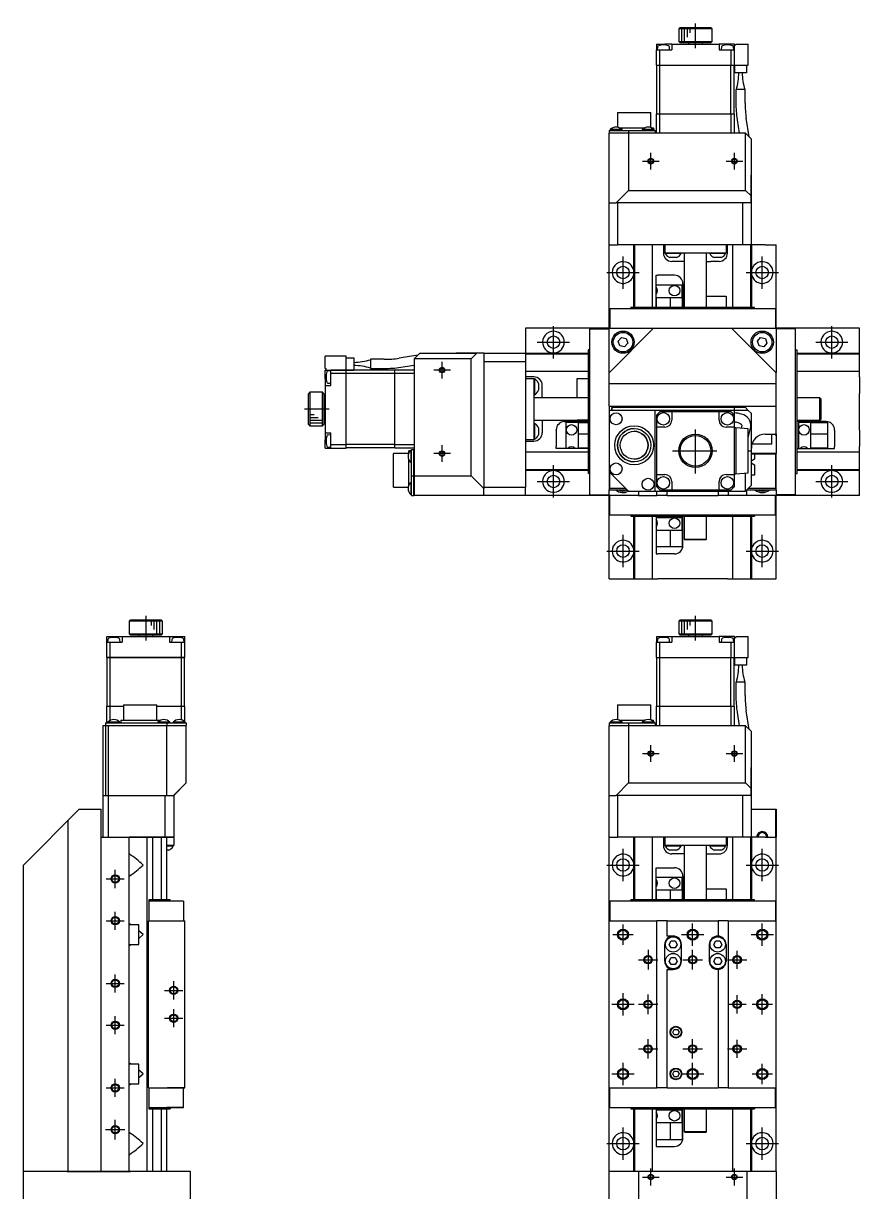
# Model space of a CAD drawing. Extents: x -1 to 838, y -8 to 704.
# Drawn here: x 108 to 408.4, y 284.5 to 704 of the extents above; entities that cross this region are included whole.
import ezdxf

# ---------------------------------------------------------------- set-up
doc = ezdxf.new("R2010")
doc.units = 0
doc.header["$LTSCALE"] = 0.5
doc.linetypes.add('CENTER', pattern=[50.8, 31.75, -6.35, 6.35, -6.35])
for name, color, linetype in [('MSM_CENTER', 1, 'CENTER'), ('MSM_CONTINUOUS', 7, 'CONTINUOUS'), ('MSM_NARROW', 5, 'CONTINUOUS')]:
    doc.layers.add(name, color=color, linetype=linetype)

msp = doc.modelspace()

# ---------------------------------------------------------------- linework, layer by layer
at = {"layer": 'MSM_CENTER'}
for p, q in [((349.43, 695.05), (349.43, 703.95)), ((330.43, 654.5), (336.43, 654.5)), ((333.43, 651.5), (333.43, 657.5)), ((360.43, 654.5), (366.43, 654.5)), ((363.43, 651.5), (363.43, 657.5)), ((323.43, 608.7), (323.43, 620.3)), ((373.43, 608.7), (373.43, 620.3)), ((317.63, 614.5), (329.23, 614.5)), ((367.63, 614.5), (379.23, 614.5)), ((298.43, 583.7), (298.43, 595.3)), ((398.43, 583.7), (398.43, 595.3)), ((292.63, 589.5), (304.23, 589.5)), ((392.63, 589.5), (404.23, 589.5)), ((261.43, 579.5), (255.43, 579.5)), ((258.43, 576.5), (258.43, 582.5)), ((217.88, 565.5), (208.98, 565.5)), ((349.43, 542.3), (349.43, 558.7)), ((261.43, 549.5), (255.43, 549.5)), ((258.43, 546.5), (258.43, 552.5)), ((341.23, 550.5), (357.63, 550.5)), ((298.43, 533.7), (298.43, 545.3)), ((398.43, 533.7), (398.43, 545.3)), ((292.63, 539.5), (304.23, 539.5)), ((392.63, 539.5), (404.23, 539.5)), ((323.43, 508.7), (323.43, 520.3)), ((373.43, 508.7), (373.43, 520.3)), ((317.63, 514.5), (329.23, 514.5)), ((367.63, 514.5), (379.23, 514.5)), ((152, 491.25), (152, 482.35)), ((349.43, 482.35), (349.43, 491.25)), ((333.43, 438.8), (333.43, 444.8)), ((363.43, 438.8), (363.43, 444.8)), ((330.43, 441.8), (336.43, 441.8)), ((360.43, 441.8), (366.43, 441.8)), ((323.43, 396), (323.43, 407.6)), ((373.43, 396), (373.43, 407.6)), ((141, 393.55), (141, 400.05)), ((317.63, 401.8), (329.23, 401.8)), ((367.63, 401.8), (379.23, 401.8)), ((137.75, 396.8), (144.25, 396.8)), ((137.75, 381.8), (144.25, 381.8)), ((141, 378.55), (141, 385.05)), ((323.43, 373.15), (323.43, 380.45)), ((348.43, 372.8), (348.43, 380.8)), ((373.43, 372.8), (373.43, 380.8)), ((319.78, 376.8), (327.08, 376.8)), ((344.43, 376.8), (352.43, 376.8)), ((369.43, 376.8), (377.43, 376.8)), ((332.43, 371.3), (332.43, 364.3)), ((348.43, 364.3), (348.43, 371.3)), ((364.43, 364.55), (364.43, 371.05)), ((328.93, 367.8), (335.93, 367.8)), ((344.93, 367.8), (351.93, 367.8)), ((360.93, 367.8), (367.93, 367.8)), ((141, 356.05), (141, 362.55)), ((137.75, 359.3), (144.25, 359.3)), ((158.75, 356.8), (165.25, 356.8)), ((162, 353.55), (162, 360.05)), ((323.43, 347.8), (323.43, 355.8)), ((332.43, 348.3), (332.43, 355.3)), ((364.43, 348.55), (364.43, 355.05)), ((373.43, 348.15), (373.43, 355.45)), ((162, 343.55), (162, 350.05)), ((319.43, 351.8), (327.43, 351.8)), ((328.93, 351.8), (335.93, 351.8)), ((361.18, 351.8), (367.68, 351.8)), ((369.78, 351.8), (377.08, 351.8)), ((137.75, 344.3), (144.25, 344.3)), ((141, 341.05), (141, 347.55)), ((158.75, 346.8), (165.25, 346.8)), ((328.93, 335.8), (335.93, 335.8)), ((332.43, 332.3), (332.43, 339.3)), ((344.93, 335.8), (351.93, 335.8)), ((348.43, 332.3), (348.43, 339.3)), ((360.93, 335.8), (367.93, 335.8)), ((364.43, 332.55), (364.43, 339.05)), ((323.43, 322.8), (323.43, 330.8)), ((348.43, 322.8), (348.43, 330.8)), ((373.43, 323.15), (373.43, 330.45)), ((141, 318.55), (141, 325.05)), ((319.43, 326.8), (327.43, 326.8)), ((344.43, 326.8), (352.43, 326.8)), ((369.78, 326.8), (377.08, 326.8)), ((137.75, 321.8), (144.25, 321.8)), ((137.5, 306.8), (144.5, 306.8)), ((141, 303.3), (141, 310.3)), ((323.43, 296), (323.43, 307.6)), ((373.43, 296), (373.43, 307.6)), ((317.63, 301.8), (329.23, 301.8)), ((367.63, 301.8), (379.23, 301.8)), ((330.43, 289.8), (336.43, 289.8)), ((333.43, 286.8), (333.43, 292.8)), ((360.43, 289.8), (366.43, 289.8)), ((363.43, 286.8), (363.43, 292.8))]:
    msp.add_line(p, q, dxfattribs=at)
at = {"layer": 'MSM_CONTINUOUS'}
for p, q in [((343.93, 702.5), (343.43, 702)), ((355.43, 702), (343.43, 702)), ((343.43, 702), (343.43, 697.5)), ((343.93, 702.5), (354.93, 702.5)), ((355.43, 702), (354.93, 702.5)), ((355.43, 697.5), (355.43, 702)), ((335.43, 696.5), (335.43, 694.5)), ((335.43, 696.5), (338.43, 696.5)), ((340.93, 696.5), (338.43, 696.5)), ((340.93, 696.5), (340.93, 694.5)), ((340.93, 696.5), (357.93, 696.5)), ((343.43, 697.5), (355.43, 697.5)), ((343.43, 697.5), (343.93, 697)), ((354.93, 697), (343.93, 697)), ((346.93, 697), (346.93, 696.5)), ((351.93, 696.5), (351.93, 697)), ((354.93, 697), (355.43, 697.5)), ((357.93, 696.5), (357.93, 694.5)), ((363.43, 696.5), (357.93, 696.5)), ((363.43, 689), (363.43, 696.5)), ((363.93, 696.5), (363.93, 696.2)), ((363.93, 696.5), (368.43, 696.5)), ((368.43, 689), (368.43, 696.5)), ((368.43, 689), (368.43, 696.5)), ((335.43, 689), (335.43, 694.5)), ((335.43, 694.5), (336.63, 694.5)), ((335.77, 695.49), (335.68, 694.5)), ((336.63, 689), (336.63, 694.5)), ((336.63, 694.5), (340.93, 694.5)), ((340.18, 694.5), (340.09, 695.49)), ((357.93, 694.5), (363.43, 694.5)), ((358.77, 695.49), (358.68, 694.5)), ((362.23, 689), (362.23, 694.5)), ((363.18, 694.5), (363.09, 695.49)), ((363.43, 696.2), (363.93, 696.2)), ((363.43, 689), (363.43, 694.5)), ((335.43, 689), (336.63, 689)), ((335.53, 671.5), (335.53, 689)), ((336.63, 689), (362.23, 689)), ((336.67, 671.5), (336.67, 689)), ((362.19, 671.5), (362.19, 689)), ((362.23, 689), (368.43, 689)), ((363.33, 671.5), (363.33, 689)), ((363.33, 671.5), (363.33, 689)), ((363.43, 689), (363.43, 686.2)), ((367.83, 689), (367.83, 686.2)), ((367.83, 686.2), (363.43, 686.2)), ((367.28, 680.2), (363.98, 680.2)), ((363.98, 680.2), (363.98, 675.34)), ((367.28, 675.34), (367.28, 680.2)), ((321.43, 672), (333.43, 672)), ((321.43, 672), (321.43, 666.66)), ((333.43, 666.53), (333.43, 672)), ((335.43, 664.5), (335.43, 671.5)), ((335.43, 671.5), (336.63, 671.5)), ((336.63, 664.5), (336.63, 671.5)), ((336.63, 671.5), (362.23, 671.5)), ((362.23, 664.5), (362.23, 671.5)), ((362.23, 671.5), (363.43, 671.5)), ((363.43, 664.6), (363.43, 671.5)), ((363.43, 664.6), (363.43, 671.5)), ((364.41, 669.37), (365.18, 664.5)), ((368.72, 663.21), (367.67, 669.89)), ((318.43, 665.5), (318.43, 664.6)), ((318.43, 665.5), (334.93, 665.5)), ((318.53, 664.5), (318.43, 664.6)), ((318.43, 664.6), (334.93, 664.6)), ((318.43, 639.6), (318.43, 664.5)), ((325.43, 664.5), (318.43, 664.5)), ((323.08, 665.8), (318.78, 665.8)), ((318.78, 665.8), (318.78, 665.5)), ((322.01, 666.5), (331.35, 666.5)), ((323.08, 665.5), (323.08, 665.8)), ((325.43, 665.5), (325.43, 664.6)), ((325.47, 664.5), (325.43, 664.6)), ((325.43, 664.5), (325.43, 644)), ((367.43, 664.5), (325.43, 664.5)), ((334.58, 665.8), (330.28, 665.8)), ((330.28, 665.8), (330.28, 665.5)), ((333.51, 666.5), (334.43, 666.5)), ((334.43, 665.94), (334.43, 666.5)), ((334.58, 665.5), (334.58, 665.8)), ((334.83, 664.5), (334.93, 664.6)), ((334.93, 665.5), (334.93, 664.6)), ((363.33, 664.5), (363.43, 664.6)), ((367.43, 644), (367.43, 664.5)), ((367.43, 664.5), (369.43, 662.5)), ((369.43, 662.5), (369.43, 642)), ((369.43, 662.5), (369.43, 649.5)), ((369.43, 639.6), (369.43, 649.5)), ((320.93, 639.5), (325.43, 644)), ((325.43, 644), (367.43, 644)), ((367.43, 644), (369.43, 642)), ((369.43, 642), (369.43, 639.6)), ((318.43, 639.6), (318.53, 639.5)), ((318.43, 624.5), (318.43, 639.5)), ((318.43, 639.5), (320.93, 639.5)), ((348.71, 639.5), (320.93, 639.5)), ((321.43, 639.5), (321.43, 624.5)), ((348.71, 639.5), (321.43, 639.5)), ((369.33, 639.5), (348.71, 639.5)), ((366.43, 639.5), (348.71, 639.5)), ((366.43, 624.5), (366.43, 639.5)), ((369.33, 639.5), (369.43, 639.6)), ((369.43, 639.5), (369.43, 624.5)), ((318.43, 594.5), (318.43, 624.5)), ((318.43, 624.5), (321.43, 624.5)), ((366.43, 624.5), (321.43, 624.5)), ((327.33, 602), (327.33, 624.5)), ((327.63, 602), (327.63, 624.5)), ((333.98, 602), (333.98, 624.5)), ((337.93, 624.5), (337.93, 621.5)), ((338.43, 624.4), (338.43, 624.5)), ((338.43, 624.4), (338.43, 621.5)), ((360.43, 621.5), (338.43, 621.5)), ((338.58, 621.5), (338.58, 621.3)), ((344.28, 621.3), (338.58, 621.3)), ((344.28, 621.3), (344.28, 621.5)), ((345.43, 621.5), (345.43, 602)), ((353.43, 602), (353.43, 621.5)), ((354.58, 621.5), (354.58, 621.3)), ((360.28, 621.3), (354.58, 621.3)), ((360.28, 621.3), (360.28, 621.5)), ((360.43, 624.5), (360.43, 624.4)), ((360.43, 624.4), (360.43, 621.5)), ((360.93, 621.5), (360.93, 624.5)), ((362.88, 602), (362.88, 624.5)), ((374.53, 624.5), (366.43, 624.5)), ((369.23, 624.5), (369.23, 602)), ((369.53, 624.5), (369.53, 602)), ((374.53, 624.5), (378.43, 624.5)), ((378.43, 594.5), (378.43, 624.5)), ((342.65, 619.85), (340.21, 619.85)), ((345.43, 618.5), (340.93, 618.5)), ((353.43, 618.5), (355.02, 618.5)), ((357.93, 618.5), (355.02, 618.5)), ((358.65, 619.85), (356.21, 619.85)), ((335.3, 613.5), (335.93, 613.5)), ((335.3, 602), (335.3, 613.5)), ((341.93, 613.5), (335.93, 613.5)), ((344.63, 610), (335.3, 610)), ((344.63, 605.5), (344.63, 610)), ((344.93, 610.5), (344.93, 602)), ((335.43, 605.5), (335.3, 605.5)), ((335.43, 605.5), (340.43, 605.5)), ((335.43, 602), (335.43, 605.5)), ((340.43, 605.5), (344.63, 605.5)), ((340.43, 602), (340.43, 605.5)), ((344.63, 605.5), (344.63, 602)), ((345.43, 602), (345.43, 606)), ((353.43, 606), (360.43, 606)), ((360.43, 606), (360.43, 602)), ((318.63, 601.5), (318.63, 594.5)), ((378.23, 601.5), (318.63, 601.5)), ((326.23, 601.5), (326.23, 602)), ((370.63, 602), (326.23, 602)), ((370.63, 601.5), (370.63, 602)), ((378.23, 601.5), (378.23, 594.5)), ((288.43, 594.5), (288.43, 582.5)), ((318.43, 594.5), (288.43, 594.5)), ((311.43, 594.3), (311.43, 534.7)), ((311.43, 594.3), (318.43, 594.3)), ((318.43, 578.5), (334.43, 594.5)), ((318.43, 594.5), (334.43, 594.5)), ((318.43, 578.7), (318.43, 594.5)), ((334.43, 594.5), (362.43, 594.5)), ((362.43, 594.5), (378.43, 578.5)), ((362.43, 594.5), (378.43, 594.5)), ((378.43, 594.5), (378.43, 578.6)), ((408.43, 594.5), (378.43, 594.5)), ((385.43, 594.3), (378.43, 594.3)), ((385.43, 534.7), (385.43, 594.3)), ((408.43, 577), (408.43, 594.5)), ((321.73, 589.83), (322.87, 591.14)), ((322.29, 588.2), (321.73, 589.83)), ((323.99, 587.86), (322.29, 588.2)), ((322.87, 591.14), (324.57, 590.81)), ((325.13, 589.17), (323.99, 587.86)), ((324.57, 590.81), (325.13, 589.17)), ((371.73, 589.83), (372.87, 591.14)), ((372.29, 588.2), (371.73, 589.83)), ((373.99, 587.86), (372.29, 588.2)), ((372.87, 591.14), (374.57, 590.81)), ((375.13, 589.17), (373.99, 587.86)), ((374.57, 590.81), (375.13, 589.17)), ((223.93, 584.5), (216.43, 584.5)), ((216.43, 580), (216.43, 584.5)), ((223.93, 584.5), (216.43, 584.5)), ((223.93, 578.3), (223.93, 584.5)), ((223.93, 583.9), (226.73, 583.9)), ((226.73, 583.9), (226.73, 579.5)), ((232.73, 583.35), (232.73, 580.05)), ((237.59, 583.35), (232.73, 583.35)), ((249.72, 584.8), (243.05, 583.74)), ((250.43, 585.5), (248.43, 583.5)), ((268.93, 583.5), (248.43, 583.5)), ((248.43, 583.5), (248.43, 541.5)), ((250.43, 585.5), (270.93, 585.5)), ((250.43, 585.5), (263.43, 585.5)), ((273.43, 585.5), (263.43, 585.5)), ((268.93, 583.5), (270.93, 585.5)), ((268.93, 541.5), (268.93, 583.5)), ((273.43, 585.5), (273.43, 564.79)), ((273.43, 585.5), (288.43, 585.5)), ((288.43, 585.6), (310.93, 585.6)), ((288.43, 585.3), (310.93, 585.3)), ((310.93, 586.7), (310.93, 542.3)), ((311.43, 586.7), (310.93, 586.7)), ((385.43, 586.7), (385.93, 586.7)), ((385.93, 542.3), (385.93, 586.7)), ((385.93, 585.6), (408.43, 585.6)), ((385.93, 585.3), (408.43, 585.3)), ((216.43, 580), (216.73, 580)), ((216.43, 579.5), (226.73, 579.5)), ((216.43, 579.5), (218.43, 579.5)), ((216.43, 576.5), (216.43, 579.5)), ((216.73, 579.5), (216.73, 580)), ((218.43, 579.25), (217.44, 579.17)), ((218.43, 578.3), (218.43, 579.5)), ((223.93, 579.5), (218.43, 579.5)), ((241.43, 579.4), (223.93, 579.4)), ((232.73, 580.05), (237.59, 580.05)), ((241.43, 578.3), (241.43, 579.5)), ((248.33, 579.5), (241.43, 579.5)), ((243.56, 580.48), (248.43, 581.25)), ((248.43, 579.4), (248.33, 579.5)), ((273.43, 582.5), (273.43, 564.79)), ((288.43, 582.5), (273.43, 582.5)), ((288.43, 582.5), (288.43, 537.5)), ((310.93, 578.95), (288.43, 578.95)), ((408.43, 578.95), (385.93, 578.95)), ((216.43, 576.5), (216.43, 574)), ((217.44, 574.84), (218.43, 574.75)), ((223.93, 578.3), (218.43, 578.3)), ((218.43, 574), (218.43, 578.3)), ((223.93, 552.7), (223.93, 578.3)), ((241.43, 578.26), (223.93, 578.26)), ((248.43, 578.3), (241.43, 578.3)), ((241.43, 552.7), (241.43, 578.3)), ((291.43, 577), (288.43, 577)), ((288.43, 576.5), (291.43, 576.5)), ((291.43, 576.5), (291.43, 554.5)), ((291.63, 576.35), (291.43, 576.35)), ((291.63, 576.35), (291.63, 570.65)), ((293.08, 574.72), (293.08, 572.28)), ((306.93, 576.5), (310.93, 576.5)), ((306.93, 569.5), (306.93, 576.5)), ((318.43, 578.7), (318.53, 578.7)), ((318.43, 566.5), (318.43, 578.7)), ((318.53, 578.7), (318.53, 578.6)), ((378.43, 578.6), (378.33, 578.6)), ((378.43, 566.5), (378.43, 578.6)), ((408.43, 577), (408.43, 571.09)), ((210.93, 571.5), (210.43, 571)), ((210.43, 560), (210.43, 571)), ((215.43, 571.5), (210.93, 571.5)), ((210.93, 571.5), (210.93, 559.5)), ((215.93, 571), (215.43, 571.5)), ((215.43, 559.5), (215.43, 571.5)), ((215.93, 571), (215.93, 560)), ((216.43, 574), (218.43, 574)), ((216.43, 574), (216.43, 554.5)), ((291.43, 570.65), (291.63, 570.65)), ((294.43, 569.5), (294.43, 574)), ((378.43, 574.5), (318.43, 574.5)), ((408.43, 557.91), (408.43, 571.09)), ((216.43, 568), (215.93, 568)), ((310.93, 569.5), (291.43, 569.5)), ((318.43, 566.6), (318.53, 566.5)), ((318.53, 566.5), (318.43, 566.5)), ((318.43, 566.5), (318.43, 565)), ((318.43, 566.5), (318.43, 565)), ((318.53, 566.5), (378.33, 566.5)), ((330.43, 566.2), (330.43, 566.5)), ((366.43, 566.2), (330.43, 566.2)), ((366.43, 566.5), (366.43, 566.2)), ((366.43, 566.5), (366.43, 566.2)), ((378.33, 566.5), (378.43, 566.6)), ((378.43, 566.5), (378.33, 566.5)), ((378.43, 556.5), (378.43, 566.5)), ((394.13, 569.5), (385.93, 569.5)), ((394.13, 561.5), (394.13, 569.5)), ((394.43, 569.2), (394.13, 569.5)), ((394.43, 569.2), (394.43, 561.8)), ((215.93, 563), (216.43, 563)), ((273.43, 564.79), (273.43, 537)), ((273.43, 564.79), (273.43, 537.5)), ((368.43, 565), (318.43, 565)), ((318.43, 565), (318.43, 543)), ((319.43, 566), (319.43, 565)), ((367.43, 566), (319.43, 566)), ((319.43, 565), (319.43, 566)), ((319.43, 565.1), (363.43, 565.1)), ((334.93, 536), (334.93, 565)), ((336.63, 564.5), (335.43, 563.3)), ((335.43, 563.3), (335.43, 537.7)), ((362.23, 564.5), (336.63, 564.5)), ((340.93, 564.5), (340.93, 561.5)), ((357.93, 561.5), (357.93, 564.5)), ((363.43, 563.3), (362.23, 564.5)), ((363.43, 565.1), (363.33, 565)), ((363.43, 565.1), (363.43, 566)), ((363.43, 563.3), (363.43, 565)), ((363.43, 537.7), (363.43, 563.3)), ((368.43, 565), (367.43, 566)), ((369.43, 564), (368.43, 565)), ((369.43, 564), (369.43, 538)), ((210.43, 560), (210.93, 559.5)), ((210.93, 559.5), (215.43, 559.5)), ((215.43, 559.5), (215.93, 560)), ((291.43, 561.5), (310.93, 561.5)), ((291.63, 560.35), (291.43, 560.35)), ((291.63, 560.35), (291.63, 554.65)), ((293.08, 558.72), (293.08, 556.28)), ((294.43, 561.5), (294.43, 557)), ((299.43, 557.91), (299.43, 558)), ((299.43, 557.91), (299.43, 552)), ((302.43, 561), (310.93, 561)), ((307.43, 560.7), (302.93, 560.7)), ((302.93, 560.7), (302.93, 551.38)), ((310.93, 561.5), (306.93, 561.5)), ((307.43, 556.5), (307.43, 560.7)), ((307.43, 560.7), (310.93, 560.7)), ((338.43, 559), (335.43, 559)), ((335.43, 559), (335.43, 542)), ((363.43, 559), (360.43, 559)), ((363.93, 558.72), (363.43, 558.75)), ((363.93, 558.72), (363.93, 542.29)), ((368.43, 558.4), (363.93, 558.72)), ((366.08, 559.71), (365.82, 558.59)), ((365.96, 559.87), (366.04, 559.77)), ((366.04, 559.77), (366.08, 559.69)), ((368.43, 555.24), (369.3, 558.96)), ((368.43, 542.6), (368.43, 558.4)), ((385.93, 561.5), (394.13, 561.5)), ((396.43, 561), (385.93, 561)), ((390.93, 560.7), (386.43, 560.7)), ((386.43, 560.7), (386.43, 551.38)), ((390.93, 560.7), (396.93, 560.7)), ((390.93, 556.5), (390.93, 560.7)), ((394.13, 561.5), (394.43, 561.8)), ((396.93, 560.7), (396.93, 556.5)), ((399.43, 557.91), (399.43, 558)), ((399.43, 557.91), (399.43, 552)), ((408.43, 557.91), (408.43, 552)), ((216.43, 557), (218.43, 557)), ((216.43, 551.5), (216.43, 554.5)), ((218.43, 556.25), (217.44, 556.17)), ((218.43, 552.7), (218.43, 557)), ((291.43, 554.5), (288.43, 554.5)), ((288.43, 554), (291.43, 554)), ((291.43, 554.65), (291.63, 554.65)), ((307.43, 551.5), (307.43, 556.5)), ((310.93, 556.5), (307.43, 556.5)), ((374.53, 556.5), (378.43, 556.5)), ((376.93, 553), (376.93, 556.5)), ((378.33, 556), (378.33, 556.5)), ((378.43, 556), (378.33, 556)), ((378.43, 556.5), (378.43, 549.5)), ((396.93, 556.5), (390.93, 556.5)), ((390.93, 551.5), (390.93, 556.5)), ((396.93, 556.5), (396.93, 551.5)), ((216.43, 551.5), (223.93, 551.5)), ((217.44, 551.84), (218.43, 551.75)), ((218.43, 551.5), (218.43, 552.7)), ((223.93, 552.7), (218.43, 552.7)), ((241.43, 552.74), (223.93, 552.74)), ((223.93, 551.5), (223.93, 552.7)), ((241.43, 551.6), (223.93, 551.6)), ((240.93, 537.5), (240.93, 549.5)), ((246.4, 549.5), (240.93, 549.5)), ((241.43, 551.5), (241.43, 552.7)), ((248.43, 552.7), (241.43, 552.7)), ((248.43, 551.5), (241.43, 551.5)), ((246.43, 549.58), (246.43, 550.5)), ((246.99, 550.5), (246.43, 550.5)), ((247.43, 550.65), (247.14, 550.65)), ((247.14, 550.65), (247.14, 546.35)), ((247.43, 534.5), (247.43, 551)), ((247.43, 551), (248.33, 551)), ((248.33, 534.5), (248.33, 551)), ((248.33, 551), (248.43, 550.9)), ((310.93, 550.06), (288.43, 550.06)), ((299.43, 551.38), (299.43, 552)), ((310.93, 551.38), (299.43, 551.38)), ((307.43, 551.5), (307.43, 551.38)), ((310.93, 551.5), (307.43, 551.5)), ((368.43, 550.5), (369.43, 550.5)), ((369.53, 550), (369.43, 550)), ((369.53, 550), (369.53, 551.5)), ((378.43, 549.5), (369.83, 549.5)), ((369.83, 549.5), (369.83, 549.4)), ((369.83, 549.5), (369.83, 549.4)), ((369.93, 553.46), (369.93, 553)), ((369.93, 553), (376.93, 553)), ((378.43, 536.5), (378.43, 549.5)), ((385.93, 551.38), (399.43, 551.38)), ((408.43, 550.06), (385.93, 550.06)), ((396.93, 551.5), (390.93, 551.5)), ((390.93, 551.5), (390.93, 551.38)), ((396.93, 551.38), (396.93, 551.5)), ((399.43, 551.38), (399.43, 552)), ((408.43, 534.5), (408.43, 552)), ((246.43, 538.08), (246.43, 547.43)), ((247.14, 546.35), (247.43, 546.35)), ((369.43, 549.4), (378.23, 549.4)), ((370.63, 547.53), (369.44, 546.84)), ((369.44, 546.17), (370.63, 545.48)), ((370.63, 549.4), (370.63, 547.53)), ((370.63, 545.48), (370.63, 541.8)), ((378.23, 549.4), (378.23, 537)), ((247.43, 541.5), (248.33, 541.5)), ((248.43, 541.54), (248.33, 541.5)), ((248.43, 541.5), (248.43, 534.5)), ((248.43, 541.5), (268.93, 541.5)), ((273.43, 537), (268.93, 541.5)), ((310.93, 543.7), (288.43, 543.7)), ((310.93, 543.4), (288.43, 543.4)), ((311.43, 542.3), (310.93, 542.3)), ((318.43, 543), (325.43, 536)), ((318.43, 543), (318.43, 542)), ((318.43, 543), (318.43, 536.5)), ((318.63, 537), (318.63, 542.8)), ((335.43, 542), (338.43, 542)), ((335.43, 542), (335.43, 537.7)), ((360.43, 542), (363.43, 542)), ((363.43, 542.25), (363.93, 542.29)), ((363.93, 542.29), (368.43, 542.6)), ((367.43, 536), (367.43, 542.53)), ((370.63, 541.8), (369.43, 541.8)), ((385.43, 542.3), (385.93, 542.3)), ((408.43, 543.7), (385.93, 543.7)), ((408.43, 543.4), (385.93, 543.4)), ((240.93, 537.5), (246.27, 537.5)), ((247.43, 539.15), (247.14, 539.15)), ((247.14, 539.15), (247.14, 534.85)), ((273.43, 537.5), (288.43, 537.5)), ((273.43, 534.5), (273.43, 537)), ((288.43, 534.5), (288.43, 537.5)), ((318.43, 539), (318.43, 536.5)), ((324.43, 537), (318.63, 537)), ((335.43, 537.7), (336.63, 536.5)), ((335.43, 537.7), (336.63, 536.5)), ((340.93, 539.5), (340.93, 536.5)), ((357.93, 536.5), (357.93, 539.5)), ((362.23, 536.5), (363.43, 537.7)), ((369.43, 538), (367.43, 536)), ((378.23, 537), (368.43, 537)), ((247.14, 534.85), (247.43, 534.85)), ((247.43, 534.5), (248.33, 534.5)), ((248.43, 534.6), (248.33, 534.5)), ((273.43, 534.5), (248.43, 534.5)), ((288.43, 534.5), (273.43, 534.5)), ((318.43, 534.5), (288.43, 534.5)), ((311.43, 534.7), (318.43, 534.7)), ((318.43, 536.5), (324.93, 536.5)), ((318.43, 534.5), (318.43, 536.5)), ((328.93, 534.5), (318.43, 534.5)), ((318.43, 504.5), (318.43, 534.5)), ((318.63, 527.5), (318.63, 534.5)), ((325.43, 536), (367.43, 536)), ((328.93, 536), (328.93, 534.5)), ((328.93, 534.5), (335.63, 534.5)), ((335.63, 534.5), (335.63, 536)), ((339.23, 534.5), (335.63, 534.5)), ((336.63, 536.5), (362.23, 536.5)), ((339.23, 534.5), (339.23, 536)), ((339.23, 534.5), (357.63, 534.5)), ((357.63, 536), (357.63, 534.5)), ((367.93, 534.5), (357.63, 534.5)), ((361.23, 536), (361.23, 534.5)), ((367.93, 536), (367.43, 536)), ((367.93, 536.5), (378.43, 536.5)), ((367.93, 534.5), (367.93, 536)), ((378.43, 534.5), (367.93, 534.5)), ((378.23, 527.5), (378.23, 534.5)), ((378.43, 536.5), (378.43, 534.5)), ((385.43, 534.7), (378.43, 534.7)), ((378.43, 504.5), (378.43, 534.5)), ((408.43, 534.5), (378.43, 534.5)), ((318.63, 527.5), (378.23, 527.5)), ((326.23, 527.5), (326.23, 527)), ((326.23, 527), (370.63, 527)), ((327.33, 504.5), (327.33, 527)), ((327.63, 504.5), (327.63, 527)), ((333.98, 504.5), (333.98, 527)), ((335.3, 527), (335.3, 513.5)), ((344.63, 526.5), (335.3, 526.5)), ((344.63, 522), (344.63, 526.5)), ((344.93, 516.5), (344.93, 527)), ((345.43, 527), (345.43, 518.8)), ((353.43, 518.8), (353.43, 527)), ((362.88, 504.5), (362.88, 527)), ((369.23, 527), (369.23, 504.5)), ((369.53, 527), (369.53, 504.5)), ((370.63, 527.5), (370.63, 527)), ((335.43, 522), (335.3, 522)), ((335.43, 516), (335.43, 522)), ((335.43, 522), (340.43, 522)), ((340.43, 516), (340.43, 522)), ((340.43, 522), (344.63, 522)), ((344.63, 522), (344.63, 516)), ((335.3, 516), (335.43, 516)), ((340.43, 516), (335.43, 516)), ((344.63, 516), (340.43, 516)), ((345.43, 518.8), (353.43, 518.8)), ((345.43, 518.8), (345.73, 518.5)), ((353.13, 518.5), (345.73, 518.5)), ((353.13, 518.5), (353.43, 518.8)), ((335.3, 513.5), (335.93, 513.5)), ((341.93, 513.5), (335.93, 513.5)), ((318.43, 504.5), (333.98, 504.5)), ((333.98, 504.5), (335.93, 504.5)), ((355.02, 504.5), (335.93, 504.5)), ((360.93, 504.5), (355.02, 504.5)), ((360.93, 504.5), (374.53, 504.5)), ((374.53, 504.5), (378.43, 504.5)), ((146.5, 489.8), (146, 489.3)), ((146, 489.3), (146, 484.8)), ((158, 489.3), (146, 489.3)), ((146.5, 489.8), (157.5, 489.8)), ((158, 489.3), (157.5, 489.8)), ((158, 484.8), (158, 489.3)), ((343.93, 489.8), (343.43, 489.3)), ((355.43, 489.3), (343.43, 489.3)), ((343.43, 489.3), (343.43, 484.8)), ((343.93, 489.8), (354.93, 489.8)), ((355.43, 489.3), (354.93, 489.8)), ((355.43, 484.8), (355.43, 489.3)), ((138, 483.8), (166, 483.8)), ((138, 476.3), (138, 483.8)), ((138.34, 482.78), (138.25, 481.8)), ((142.75, 481.8), (142.66, 482.78)), ((143.5, 483.8), (143.5, 481.8)), ((146, 484.8), (146.5, 484.3)), ((146, 484.8), (158, 484.8)), ((157.5, 484.3), (146.5, 484.3)), ((149.5, 484.3), (149.5, 483.8)), ((154.5, 483.8), (154.5, 484.3)), ((157.5, 484.3), (158, 484.8)), ((160.5, 483.8), (160.5, 481.8)), ((161.34, 482.78), (161.25, 481.8)), ((165.75, 481.8), (165.66, 482.78)), ((166, 476.3), (166, 483.8)), ((335.43, 483.8), (340.93, 483.8)), ((335.43, 483.8), (335.43, 481.8)), ((335.77, 482.78), (335.68, 481.8)), ((340.18, 481.8), (340.09, 482.78)), ((340.93, 483.8), (357.93, 483.8)), ((340.93, 483.8), (340.93, 481.8)), ((343.43, 484.8), (355.43, 484.8)), ((343.43, 484.8), (343.93, 484.3)), ((354.93, 484.3), (343.93, 484.3)), ((346.93, 484.3), (346.93, 483.8)), ((351.93, 483.8), (351.93, 484.3)), ((354.93, 484.3), (355.43, 484.8)), ((363.43, 483.8), (357.93, 483.8)), ((357.93, 483.8), (357.93, 481.8)), ((358.77, 482.78), (358.68, 481.8)), ((363.18, 481.8), (363.09, 482.78)), ((363.43, 476.3), (363.43, 483.8)), ((363.43, 483.5), (363.93, 483.5)), ((363.93, 483.8), (368.43, 483.8)), ((363.93, 483.8), (363.93, 483.5)), ((368.43, 476.3), (368.43, 483.8)), ((368.43, 476.3), (368.43, 483.8)), ((138, 481.8), (143.5, 481.8)), ((139.2, 476.3), (139.2, 481.8)), ((160.5, 481.8), (166, 481.8)), ((164.8, 476.3), (164.8, 481.8)), ((335.43, 481.8), (340.93, 481.8)), ((335.43, 476.3), (335.43, 481.8)), ((336.63, 476.3), (336.63, 481.8)), ((357.93, 481.8), (363.43, 481.8)), ((362.23, 476.3), (362.23, 481.8)), ((363.43, 476.3), (363.43, 481.8)), ((166, 476.3), (138, 476.3)), ((138, 476.3), (166, 476.3)), ((138.1, 458.8), (138.1, 476.3)), ((139.24, 458.8), (139.24, 476.3)), ((164.76, 458.8), (164.76, 476.3)), ((165.9, 458.8), (165.9, 476.3)), ((335.43, 476.3), (336.63, 476.3)), ((335.53, 458.8), (335.53, 476.3)), ((336.63, 476.3), (362.23, 476.3)), ((336.67, 458.8), (336.67, 476.3)), ((362.19, 458.8), (362.19, 476.3)), ((362.23, 476.3), (368.43, 476.3)), ((363.33, 458.8), (363.33, 476.3)), ((363.33, 458.8), (363.33, 476.3)), ((363.43, 476.3), (363.43, 473.5)), ((367.83, 476.3), (367.83, 473.5)), ((367.83, 473.5), (363.43, 473.5)), ((367.28, 467.5), (363.98, 467.5)), ((363.98, 467.5), (363.98, 462.64)), ((367.28, 462.64), (367.28, 467.5)), ((138, 458.8), (144, 458.8)), ((138, 452.8), (138, 458.8)), ((139.2, 453.7), (139.2, 458.8)), ((144, 459.3), (156, 459.3)), ((144, 459.3), (144, 453.8)), ((156, 453.8), (156, 459.3)), ((156, 458.8), (166, 458.8)), ((164.8, 453.89), (164.8, 458.8)), ((166, 453.23), (166, 458.8)), ((321.43, 459.3), (333.43, 459.3)), ((321.43, 459.3), (321.43, 453.96)), ((333.43, 453.83), (333.43, 459.3)), ((335.43, 451.8), (335.43, 458.8)), ((335.43, 458.8), (336.63, 458.8)), ((336.63, 451.8), (336.63, 458.8)), ((336.63, 458.8), (362.23, 458.8)), ((362.23, 451.8), (362.23, 458.8)), ((362.23, 458.8), (363.43, 458.8)), ((363.43, 451.9), (363.43, 458.8)), ((363.43, 451.9), (363.43, 458.8)), ((368.72, 450.5), (367.67, 457.18)), ((138.35, 453.09), (138.35, 452.8)), ((142.65, 453.09), (138.35, 453.09)), ((142.65, 452.8), (142.65, 453.09)), ((143, 453.8), (157, 453.8)), ((143, 453.8), (143, 452.8)), ((156.35, 453.09), (156.35, 452.8)), ((160.65, 453.09), (156.35, 453.09)), ((157, 453.6), (157, 453.8)), ((160.65, 452.8), (160.65, 453.09)), ((161.85, 453.09), (161.85, 452.8)), ((166.15, 453.09), (161.85, 453.09)), ((166.15, 452.8), (166.15, 453.09)), ((320.93, 453.09), (318.78, 453.09)), ((318.78, 453.09), (318.78, 452.8)), ((323.08, 453.09), (320.93, 453.09)), ((322.01, 453.8), (331.35, 453.8)), ((323.08, 452.8), (323.08, 453.09)), ((334.58, 453.09), (330.28, 453.09)), ((330.28, 453.09), (330.28, 452.8)), ((333.51, 453.8), (334.43, 453.8)), ((334.43, 453.23), (334.43, 453.8)), ((334.58, 452.8), (334.58, 453.09)), ((364.41, 456.66), (365.18, 451.8)), ((137.4, 451.8), (136.5, 451.8)), ((136.5, 451.8), (136.5, 411.8)), ((137.4, 451.8), (137.5, 451.7)), ((137.5, 452.8), (166.5, 452.8)), ((137.5, 452.8), (137.5, 451.9)), ((137.5, 451.9), (137.6, 451.8)), ((137.5, 451.9), (166.5, 451.9)), ((137.5, 451.9), (137.6, 451.8)), ((166.5, 451.8), (137.5, 451.8)), ((137.5, 451.8), (137.5, 426.8)), ((138.5, 451.8), (138.5, 411.8)), ((159.46, 451.8), (159.5, 451.9)), ((159.5, 452.8), (159.5, 451.9)), ((159.5, 426.8), (159.5, 451.8)), ((166.4, 451.8), (166.5, 451.9)), ((166.4, 451.8), (166.5, 451.9)), ((166.5, 452.8), (166.5, 451.9)), ((166.5, 431.3), (166.5, 451.8)), ((318.43, 452.8), (325.43, 452.8)), ((318.43, 452.8), (318.43, 451.9)), ((318.43, 451.9), (325.43, 451.9)), ((318.53, 451.8), (318.43, 451.9)), ((318.43, 426.8), (318.43, 451.8)), ((325.43, 451.8), (318.43, 451.8)), ((325.43, 452.8), (334.93, 452.8)), ((325.43, 452.8), (325.43, 451.9)), ((325.43, 451.9), (334.93, 451.9)), ((325.47, 451.8), (325.43, 451.9)), ((367.43, 451.8), (325.43, 451.8)), ((325.43, 451.8), (325.43, 431.3)), ((334.93, 451.9), (334.83, 451.8)), ((334.93, 452.8), (334.93, 451.9)), ((363.43, 451.9), (363.33, 451.8)), ((367.43, 451.8), (369.43, 449.8)), ((367.43, 431.3), (367.43, 451.8)), ((369.43, 449.8), (369.43, 429.3)), ((369.43, 449.8), (369.43, 436.8)), ((369.43, 426.8), (369.43, 436.8)), ((162, 426.8), (166.5, 431.3)), ((166.5, 431.3), (162.1, 426.9)), ((320.93, 426.8), (325.43, 431.3)), ((325.43, 431.3), (367.43, 431.3)), ((367.43, 431.3), (369.43, 429.3)), ((369.43, 429.3), (369.43, 426.8)), ((136.5, 426.8), (162, 426.8)), ((159, 411.8), (159, 426.8)), ((162, 426.8), (162.1, 426.9)), ((162, 426.8), (162, 408.8)), ((318.43, 411.8), (318.43, 426.8)), ((318.43, 426.8), (320.93, 426.8)), ((348.71, 426.8), (320.93, 426.8)), ((348.71, 426.8), (321.43, 426.8)), ((321.43, 426.8), (321.43, 411.8)), ((369.43, 426.8), (348.71, 426.8)), ((366.43, 426.8), (348.71, 426.8)), ((366.43, 411.8), (366.43, 426.8)), ((369.43, 426.8), (369.43, 411.8)), ((128, 421.8), (108, 401.8)), ((128, 421.8), (136, 421.8)), ((135.9, 291.8), (135.9, 421.8)), ((136, 413.8), (136, 421.8)), ((136, 291.8), (136, 421.8)), ((369.43, 421.8), (378.43, 421.8)), ((378.33, 411.8), (378.33, 421.8)), ((378.43, 421.8), (378.43, 411.8)), ((124, 417.8), (124, 291.8)), ((136, 411.8), (162, 411.8)), ((146, 291.8), (146, 411.8)), ((161.9, 411.8), (146, 411.8)), ((152.5, 291.8), (152.5, 411.8)), ((154.46, 389.3), (154.46, 411.8)), ((156, 411.8), (162, 411.8)), ((157.54, 411.8), (157.54, 389.3)), ((159.5, 389.3), (159.5, 411.8)), ((318.43, 381.8), (318.43, 411.8)), ((318.43, 411.8), (321.43, 411.8)), ((366.43, 411.8), (321.43, 411.8)), ((327.33, 389.3), (327.33, 411.8)), ((327.63, 389.3), (327.63, 411.8)), ((333.98, 389.3), (333.98, 411.8)), ((337.93, 411.8), (337.93, 408.8)), ((338.43, 411.7), (338.43, 411.8)), ((338.43, 411.7), (338.43, 408.8)), ((360.43, 411.8), (360.43, 411.7)), ((360.43, 411.7), (360.43, 408.8)), ((360.93, 408.8), (360.93, 411.8)), ((362.88, 389.3), (362.88, 411.8)), ((369.53, 411.8), (366.43, 411.8)), ((369.23, 411.8), (369.23, 389.3)), ((374.53, 411.8), (369.53, 411.8)), ((369.53, 411.8), (369.53, 389.3)), ((374.53, 411.8), (378.43, 411.8)), ((378.43, 381.8), (378.43, 411.8)), ((159.5, 408.8), (162, 408.8)), ((162, 408.8), (159.5, 408.8)), ((161.85, 408.6), (159.5, 408.6)), ((160.22, 407.15), (159.5, 407.15)), ((161.85, 408.6), (161.85, 408.8)), ((360.43, 408.8), (338.43, 408.8)), ((338.58, 408.8), (338.58, 408.6)), ((344.28, 408.6), (338.58, 408.6)), ((342.65, 407.15), (340.21, 407.15)), ((344.28, 408.6), (344.28, 408.8)), ((345.43, 408.8), (345.43, 389.3)), ((353.43, 389.3), (353.43, 408.8)), ((354.58, 408.8), (354.58, 408.6)), ((360.28, 408.6), (354.58, 408.6)), ((358.65, 407.15), (356.21, 407.15)), ((360.28, 408.6), (360.28, 408.8)), ((146, 405.54), (146.12, 405.7)), ((345.43, 405.8), (340.93, 405.8)), ((353.43, 405.8), (357.93, 405.8)), ((108, 291.9), (108, 401.8)), ((335.3, 400.8), (341.93, 400.8)), ((335.3, 389.3), (335.3, 400.8)), ((146, 398.06), (146.12, 397.9)), ((344.63, 397.3), (335.3, 397.3)), ((344.63, 392.8), (344.63, 397.3)), ((344.93, 397.8), (344.93, 389.3)), ((344.63, 392.8), (335.3, 392.8)), ((335.43, 389.3), (335.43, 392.8)), ((340.43, 389.3), (340.43, 392.8)), ((344.63, 392.8), (344.63, 389.3)), ((345.43, 389.3), (345.43, 393.3)), ((353.43, 393.3), (360.43, 393.3)), ((360.43, 393.3), (360.43, 389.3)), ((153.1, 389.3), (153.1, 381.8)), ((160.7, 389.3), (153.1, 389.3)), ((165.5, 388.8), (153.1, 388.8)), ((154.98, 388.8), (154.98, 389.3)), ((157.02, 388.8), (157.02, 389.3)), ((160.7, 388.8), (160.7, 389.3)), ((165.5, 388.8), (165.5, 381.8)), ((378.23, 388.8), (318.63, 388.8)), ((318.63, 388.8), (318.63, 381.8)), ((370.63, 389.3), (326.23, 389.3)), ((326.23, 388.8), (326.23, 389.3)), ((370.63, 388.8), (370.63, 389.3)), ((378.23, 388.8), (378.23, 381.8)), ((153, 321.8), (153, 381.8)), ((153, 381.8), (166, 381.8)), ((166, 321.8), (166, 381.8)), ((318.43, 381.8), (335.63, 381.8)), ((318.43, 321.8), (318.43, 381.8)), ((335.63, 321.8), (335.63, 381.8)), ((339.23, 381.8), (335.63, 381.8)), ((339.23, 376.3), (339.23, 381.8)), ((339.23, 381.8), (357.63, 381.8)), ((357.63, 381.8), (357.63, 376.29)), ((361.23, 381.8), (357.63, 381.8)), ((361.23, 381.8), (378.43, 381.8)), ((361.23, 381.8), (361.23, 321.8)), ((378.43, 321.8), (378.43, 381.8)), ((146.12, 380.7), (146, 380.54)), ((149.5, 380.3), (146, 380.3)), ((146.87, 380.3), (146.12, 380.7)), ((149.5, 373.3), (149.5, 380.3)), ((151, 376.8), (149.5, 378.12)), ((146, 373.3), (149.5, 373.3)), ((146.12, 372.9), (146.87, 373.3)), ((149.5, 375.48), (151, 376.8)), ((338.43, 367.3), (338.43, 373.3)), ((341.43, 376.3), (339.23, 376.3)), ((339.99, 373.3), (340.71, 374.55)), ((340.71, 372.05), (339.99, 373.3)), ((340.71, 374.55), (342.15, 374.55)), ((342.15, 374.55), (342.87, 373.3)), ((342.87, 373.3), (342.15, 372.05)), ((344.43, 367.3), (344.43, 373.3)), ((354.43, 373.3), (354.43, 367.3)), ((355.99, 373.3), (356.71, 374.55)), ((356.71, 372.05), (355.99, 373.3)), ((356.71, 374.55), (358.15, 374.55)), ((358.15, 374.55), (358.87, 373.3)), ((358.87, 373.3), (358.15, 372.05)), ((360.43, 373.3), (360.43, 367.3)), ((146, 373.06), (146.12, 372.9)), ((342.15, 372.05), (340.71, 372.05)), ((358.15, 372.05), (356.71, 372.05)), ((339.99, 367.3), (340.71, 368.55)), ((340.71, 366.05), (339.99, 367.3)), ((340.71, 368.55), (342.15, 368.55)), ((342.15, 366.05), (340.71, 366.05)), ((342.15, 368.55), (342.87, 367.3)), ((342.87, 367.3), (342.15, 366.05)), ((355.99, 367.3), (356.71, 368.55)), ((356.71, 366.05), (355.99, 367.3)), ((356.71, 368.55), (358.15, 368.55)), ((358.15, 366.05), (356.71, 366.05)), ((358.15, 368.55), (358.87, 367.3)), ((358.87, 367.3), (358.15, 366.05)), ((339.23, 321.8), (339.23, 364.3)), ((339.23, 364.3), (341.43, 364.3)), ((357.63, 364.3), (357.63, 321.8)), ((341.27, 341.8), (341.85, 342.8)), ((341.85, 340.8), (341.27, 341.8)), ((341.85, 342.8), (343.01, 342.8)), ((343.01, 340.8), (341.85, 340.8)), ((343.01, 342.8), (343.58, 341.8)), ((343.58, 341.8), (343.01, 340.8)), ((146.12, 330.7), (146, 330.54)), ((149.5, 330.3), (146, 330.3)), ((146.87, 330.3), (146.12, 330.7)), ((149.5, 323.3), (149.5, 330.3)), ((151, 326.8), (149.5, 328.12)), ((341.27, 326.8), (341.85, 327.8)), ((341.85, 327.8), (343.01, 327.8)), ((343.01, 327.8), (343.58, 326.8)), ((146, 323.3), (149.5, 323.3)), ((146, 323.06), (146.12, 322.9)), ((146.12, 322.9), (146.87, 323.3)), ((149.5, 325.48), (151, 326.8)), ((341.85, 325.8), (341.27, 326.8)), ((343.01, 325.8), (341.85, 325.8)), ((343.58, 326.8), (343.01, 325.8)), ((153, 321.8), (166, 321.8)), ((153.1, 321.8), (153.1, 314.3)), ((166, 321.8), (159.8, 321.8)), ((165.5, 314.8), (165.5, 321.8)), ((165.65, 321.8), (166, 321.8)), ((166, 321.8), (165.65, 321.8)), ((318.43, 321.8), (335.63, 321.8)), ((318.43, 291.8), (318.43, 321.8)), ((318.63, 314.8), (318.63, 321.8)), ((339.23, 321.8), (335.63, 321.8)), ((339.23, 321.8), (357.63, 321.8)), ((361.23, 321.8), (357.63, 321.8)), ((361.23, 321.8), (378.43, 321.8)), ((378.23, 314.8), (378.23, 321.8)), ((378.43, 291.8), (378.43, 321.8)), ((153.1, 314.8), (165.5, 314.8)), ((154.98, 314.8), (154.98, 314.3)), ((157.02, 314.8), (157.02, 314.3)), ((165.5, 314.8), (159.5, 314.8)), ((160.7, 314.8), (160.7, 314.3)), ((318.63, 314.8), (378.23, 314.8)), ((326.23, 314.8), (326.23, 314.3)), ((370.63, 314.8), (370.63, 314.3)), ((153.1, 314.3), (160.7, 314.3)), ((154.46, 291.8), (154.46, 314.3)), ((157.54, 314.3), (157.54, 291.8)), ((159.5, 291.8), (159.5, 314.3)), ((160.7, 314.3), (159.5, 314.3)), ((326.23, 314.3), (370.63, 314.3)), ((327.33, 291.8), (327.33, 314.3)), ((327.63, 291.8), (327.63, 314.3)), ((333.98, 291.8), (333.98, 314.3)), ((335.3, 314.3), (335.3, 300.8)), ((344.63, 313.8), (335.3, 313.8)), ((344.63, 309.3), (344.63, 313.8)), ((344.93, 303.8), (344.93, 314.3)), ((345.43, 314.3), (345.43, 306.1)), ((353.43, 306.1), (353.43, 314.3)), ((362.88, 291.8), (362.88, 314.3)), ((369.23, 314.3), (369.23, 291.8)), ((369.53, 314.3), (369.53, 291.8)), ((344.63, 309.3), (335.3, 309.3)), ((335.43, 303.3), (335.43, 309.3)), ((340.43, 303.3), (340.43, 309.3)), ((344.63, 309.3), (344.63, 303.3)), ((146, 305.54), (146.12, 305.7)), ((335.3, 303.3), (344.63, 303.3)), ((345.43, 306.1), (353.43, 306.1)), ((345.43, 306.1), (345.73, 305.8)), ((353.13, 305.8), (345.73, 305.8)), ((353.13, 305.8), (353.43, 306.1)), ((146, 298.06), (146.12, 297.9)), ((335.3, 300.8), (341.93, 300.8)), ((108, 291.9), (108.1, 291.8)), ((168, 291.8), (108, 291.8)), ((108, 268.8), (108, 291.8)), ((123.8, 291.7), (123.8, 291.8)), ((146.5, 291.7), (123.8, 291.7)), ((146.5, 291.7), (146.5, 291.8)), ((168, 268.8), (168, 291.8)), ((378.43, 291.8), (318.43, 291.8)), ((318.43, 268.8), (318.43, 291.8)), ((328.93, 291.8), (328.93, 281.8)), ((367.93, 291.8), (367.93, 281.8)), ((378.43, 291.7), (378.43, 291.8)), ((378.43, 291.7), (378.43, 291.8)), ((378.43, 291.8), (378.43, 268.8)), ((378.43, 291.8), (378.43, 279.3))]:
    msp.add_line(p, q, dxfattribs=at)
for centre, radius in [((333.43, 654.5), 0.783), ((363.43, 654.5), 0.783), ((323.43, 614.5), 2.25), ((373.43, 614.5), 2.25), ((341.93, 608), 1.9), ((298.43, 589.5), 2.25), ((323.43, 589.5), 4), ((323.43, 589.5), 3.5), ((373.43, 589.5), 4), ((373.43, 589.5), 3.5), ((398.43, 589.5), 2.25), ((258.43, 579.5), 0.783), ((320.93, 562), 2.15), ((337.93, 562), 2.25), ((360.93, 562), 2.25), ((304.93, 558), 1.9), ((327.43, 552.5), 7), ((327.43, 552.5), 6), ((388.43, 558), 1.9), ((327.43, 552.5), 5), ((349.43, 550.5), 6), ((349.43, 550.5), 5.5), ((258.43, 549.5), 0.783), ((320.93, 544), 2.15), ((298.43, 539.5), 2.25), ((337.93, 539), 2.25), ((360.93, 539), 2.25), ((398.43, 539.5), 2.25), ((332.43, 538.5), 2.15), ((341.93, 524.5), 1.9), ((323.43, 514.5), 2.25), ((373.43, 514.5), 2.25), ((333.43, 441.8), 0.783), ((363.43, 441.8), 0.783), ((323.43, 401.8), 2.25), ((373.43, 401.8), 2.25), ((141, 396.8), 1.23), ((341.93, 395.3), 1.9), ((141, 381.8), 1.23), ((323.43, 376.8), 1.62), ((348.43, 376.8), 1.62), ((373.43, 376.8), 1.62), ((341.43, 373.3), 2.75), ((357.43, 373.3), 2.75), ((341.43, 367.3), 2.75), ((357.43, 367.3), 2.75), ((332.43, 367.8), 1.23), ((348.43, 367.8), 1.23), ((364.43, 367.8), 1.23), ((141, 359.3), 1.23), ((162, 356.8), 1.23), ((323.43, 351.8), 1.62), ((332.43, 351.8), 1.23), ((364.43, 351.8), 1.23), ((373.43, 351.8), 1.62), ((141, 344.3), 1.23), ((162, 346.8), 1.23), ((342.43, 341.8), 2.1), ((342.43, 341.8), 1.9), ((332.43, 335.8), 1.23), ((348.43, 335.8), 1.23), ((364.43, 335.8), 1.23), ((323.43, 326.8), 1.62), ((342.43, 326.8), 2.1), ((342.43, 326.8), 1.9), ((348.43, 326.8), 1.62), ((373.43, 326.8), 1.62), ((141, 321.8), 1.23), ((341.93, 311.8), 1.9), ((141, 306.8), 1.23), ((323.43, 301.8), 2.25), ((373.43, 301.8), 2.25), ((333.43, 289.8), 0.783), ((363.43, 289.8), 0.783)]:
    msp.add_circle(centre, radius, dxfattribs=at)
for centre, radius, start, end in [((336.26, 695.44), 0.5, 107.6292, 175), ((337.93, 690.2), 6, 72.3708, 107.6292), ((339.6, 695.44), 0.5, 5, 72.3708), ((359.26, 695.44), 0.5, 107.6292, 175), ((360.93, 690.2), 6, 72.3708, 107.6292), ((362.6, 695.44), 0.5, 5, 72.3708), ((338.19, 687.35), 26.91, 344.5953, 357.5566), ((394.77, 687.62), 28.62, 182.8322, 195.0159), ((403.18, 675.15), 39.2, 179.7177, 188.4755), ((402.94, 675.13), 35.66, 179.6613, 188.4567), ((320.93, 663.7), 3, 44.22, 135.78), ((332.43, 663.7), 3, 44.22, 135.78), ((340.93, 621.5), 3, 180.0022, 269.9978), ((341.43, 622.86), 3.25, 208.7266, 247.939), ((341.43, 622.86), 3.25, 292.061, 331.2734), ((357.43, 622.86), 3.25, 208.7266, 247.939), ((357.93, 621.5), 3, 269.9997, 0.0003), ((357.43, 622.86), 3.25, 292.061, 331.2734), ((323.43, 614.5), 3.9, 73.6174, 179.9999), ((323.43, 614.5), 3.9, 180, 73.6173), ((373.43, 614.5), 3.9, 73.6174, 179.9999), ((373.43, 614.5), 3.9, 180, 73.6173), ((341.93, 610.5), 3, 360, 90), ((333.93, 608), 1.9, 316.3748, 43.6252), ((298.43, 589.5), 3.9, 73.6174, 179.9999), ((298.43, 589.5), 3.9, 180, 73.6173), ((398.43, 589.5), 3.9, 73.6174, 179.9999), ((398.43, 589.5), 3.9, 180, 73.6173), ((225.32, 610.84), 28.62, 272.8322, 285.0159), ((237.8, 619.02), 35.66, 269.6613, 278.4567), ((222.73, 577), 6, 162.3708, 197.6292), ((217.49, 578.67), 0.5, 95, 162.3708), ((225.58, 554.26), 26.91, 74.5953, 87.5566), ((237.78, 619.26), 39.2, 269.7177, 278.4755), ((217.49, 575.34), 0.5, 197.6292, 265), ((291.43, 574), 3, 359.9997, 90.0003), ((290.07, 573.5), 3.25, 22.061, 61.2734), ((290.07, 573.5), 3.25, 298.7266, 337.939), ((362.85, 554.7), 9.45, 70.4373, 86.4987), ((365.2, 559.54), 4.14, 352.4446, 78.6833), ((290.07, 557.5), 3.25, 22.061, 61.2734), ((302.43, 558), 3, 90, 180), ((327.43, 552.5), 6, 90, 270), ((338.43, 561.5), 2.5, 270, 360), ((360.43, 561.5), 2.5, 180, 270), ((363.23, 556.46), 4.37, 51.3798, 87.4338), ((396.43, 558), 3, 360, 90), ((222.73, 554), 6, 162.3708, 197.6292), ((217.49, 555.67), 0.5, 95, 162.3708), ((291.43, 557), 3, 270.0022, 359.9978), ((290.07, 557.5), 3.25, 298.7266, 337.939), ((327.43, 552.5), 5, 270, 90), ((374.53, 551.5), 5, 90, 180), ((217.49, 552.34), 0.5, 197.6292, 265), ((249.23, 548.5), 3, 134.22, 225.78), ((304.93, 550), 1.9, 46.3748, 133.6252), ((388.43, 550), 1.9, 46.3748, 133.6252), ((298.43, 539.5), 3.9, 73.6174, 179.9999), ((298.43, 539.5), 3.9, 180, 73.6173), ((338.43, 539.5), 2.5, 360, 90), ((360.43, 539.5), 2.5, 90, 180), ((398.43, 539.5), 3.9, 73.6174, 179.9999), ((398.43, 539.5), 3.9, 180, 73.6173), ((249.23, 537), 3, 134.22, 225.78), ((323.43, 539.5), 4, 228.5904, 299.6233), ((323.43, 539.5), 3.5, 238.9972, 297.3594), ((373.43, 539.5), 4, 228.5903, 311.4097), ((373.43, 539.5), 3.5, 238.9972, 301.0028), ((333.93, 524.5), 1.9, 316.3748, 43.6252), ((323.43, 514.5), 3.9, 73.6174, 179.9999), ((323.43, 514.5), 3.9, 180, 73.6173), ((341.93, 516.5), 3, 270, 360), ((373.43, 514.5), 3.9, 73.6174, 179.9999), ((373.43, 514.5), 3.9, 180, 73.6173), ((138.83, 482.74), 0.5, 107.6292, 175), ((140.5, 477.5), 6, 72.3708, 107.6292), ((142.17, 482.74), 0.5, 5, 72.3708), ((161.83, 482.74), 0.5, 107.6292, 175), ((163.5, 477.5), 6, 72.3708, 107.6292), ((165.17, 482.74), 0.5, 5, 72.3708), ((336.26, 482.74), 0.5, 107.6292, 175), ((337.93, 477.5), 6, 72.3708, 107.6292), ((339.6, 482.74), 0.5, 5, 72.3708), ((359.26, 482.74), 0.5, 107.6292, 175), ((360.93, 477.5), 6, 72.3708, 107.6292), ((362.6, 482.74), 0.5, 5, 72.3708), ((338.19, 474.64), 26.91, 344.5953, 357.5566), ((394.77, 474.91), 28.62, 182.8322, 195.0159), ((403.18, 462.44), 39.2, 179.7177, 188.4755), ((402.94, 462.43), 35.66, 179.6613, 188.4567), ((140.5, 451), 3, 44.22, 135.78), ((158.5, 451), 3, 44.22, 135.78), ((164, 451), 3, 44.22, 135.78), ((320.93, 451), 3, 44.22, 135.78), ((332.43, 451), 3, 44.22, 135.78), ((373.43, 411.8), 1.62, 0, 180), ((159, 410.16), 3.25, 292.061, 331.2734), ((340.93, 408.8), 3, 180.0028, 269.9972), ((341.43, 410.16), 3.25, 208.7266, 247.939), ((341.43, 410.16), 3.25, 292.061, 331.2734), ((357.43, 410.16), 3.25, 208.7266, 247.939), ((357.93, 408.8), 3, 270, 0), ((357.43, 410.16), 3.25, 292.061, 331.2734), ((129.2, 379.54), 31.15, 45.6019, 57.107), ((323.43, 401.8), 3.9, 73.6174, 179.9999), ((323.43, 401.8), 3.9, 180, 73.6173), ((373.43, 401.8), 3.9, 73.6174, 179.9999), ((373.43, 401.8), 3.9, 180, 73.6173), ((129.2, 424.06), 31.15, 302.893, 314.3981), ((341.93, 397.8), 3, 360, 90), ((333.93, 395.3), 1.9, 316.3748, 43.6252), ((341.43, 373.3), 3, 360, 180), ((357.43, 373.3), 3, 360, 180), ((341.43, 367.3), 3, 180, 360), ((357.43, 367.3), 3, 180, 360), ((333.93, 311.8), 1.9, 316.3748, 43.6252), ((129.2, 279.54), 31.15, 45.6019, 57.107), ((323.43, 301.8), 3.9, 73.6174, 179.9999), ((323.43, 301.8), 3.9, 180, 73.6173), ((341.93, 303.8), 3, 270, 360), ((373.43, 301.8), 3.9, 73.6174, 179.9999), ((373.43, 301.8), 3.9, 180, 73.6173), ((129.2, 324.06), 31.15, 302.893, 314.3981)]:
    msp.add_arc(centre, radius, start, end, dxfattribs=at)
at = {"layer": 'MSM_NARROW'}
for p, q in [((344.43, 702), (344.43, 697.5)), ((345.43, 702), (345.43, 697.5)), ((346.43, 702), (346.43, 699)), ((347.43, 702), (347.43, 700.5)), ((210.93, 563.5), (212.43, 563.5)), ((210.93, 562.5), (213.93, 562.5)), ((210.93, 561.5), (215.43, 561.5)), ((210.93, 560.5), (215.43, 560.5)), ((154, 487.8), (154, 489.3)), ((155, 486.3), (155, 489.3)), ((156, 484.8), (156, 489.3)), ((157, 484.8), (157, 489.3)), ((344.43, 489.3), (344.43, 484.8)), ((345.43, 489.3), (345.43, 484.8)), ((346.43, 489.3), (346.43, 486.3)), ((347.43, 489.3), (347.43, 487.8))]:
    msp.add_line(p, q, dxfattribs=at)
for centre, radius in [((333.43, 654.5), 1), ((363.43, 654.5), 1), ((258.43, 579.5), 1), ((258.43, 549.5), 1), ((333.43, 441.8), 1), ((363.43, 441.8), 1), ((141, 396.8), 1.5), ((141, 381.8), 1.5), ((323.43, 376.8), 2), ((348.43, 376.8), 2), ((373.43, 376.8), 2), ((332.43, 367.8), 1.5), ((348.43, 367.8), 1.5), ((364.43, 367.8), 1.5), ((141, 359.3), 1.5), ((162, 356.8), 1.5), ((323.43, 351.8), 2), ((332.43, 351.8), 1.5), ((364.43, 351.8), 1.5), ((373.43, 351.8), 2), ((162, 346.8), 1.5), ((141, 344.3), 1.5), ((332.43, 335.8), 1.5), ((348.43, 335.8), 1.5), ((364.43, 335.8), 1.5), ((323.43, 326.8), 2), ((348.43, 326.8), 2), ((373.43, 326.8), 2), ((141, 321.8), 1.5), ((141, 306.8), 1.5), ((333.43, 289.8), 1), ((363.43, 289.8), 1)]:
    msp.add_circle(centre, radius, dxfattribs=at)
msp.add_arc((373.43, 411.8), 2, 0, 180, dxfattribs=at)

doc.saveas('drawing.dxf')
